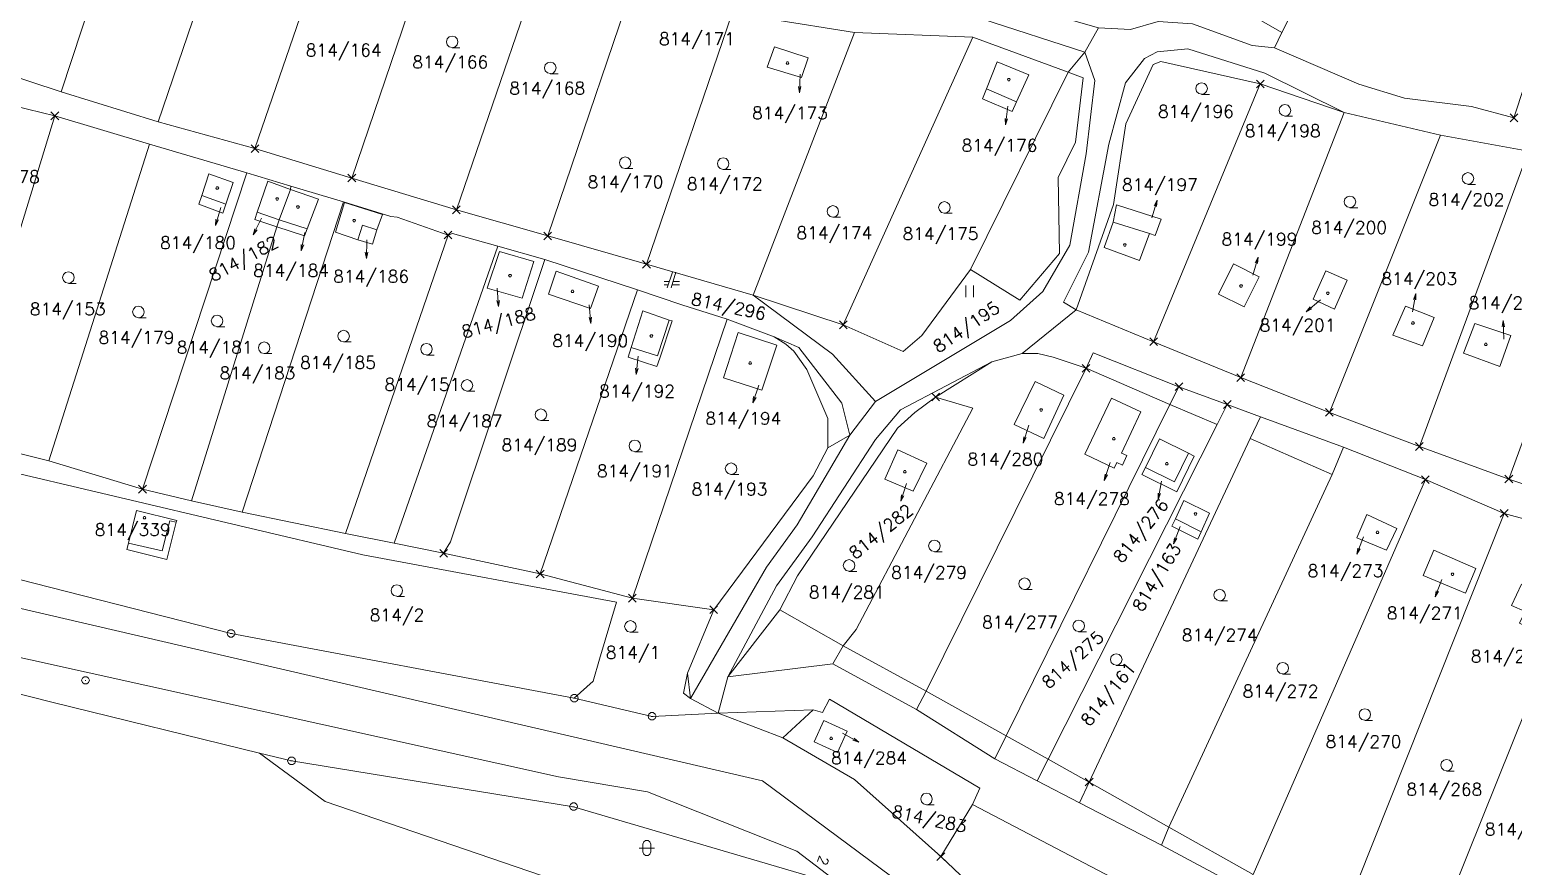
# Model space of a CAD drawing. Extents: x -443817 to 3, y -1171930 to -442383.
# Drawn here: x -441660.9 to -441470.4, y -1171813.1 to -1171705.7 of the extents above; entities that cross this region are included whole.
import ezdxf
from ezdxf.enums import TextEntityAlignment as Align

# ---------------------------------------------------------------- set-up
doc = ezdxf.new("R2010")
doc.units = 0
doc.header["$LTSCALE"] = 0.5
doc.header["$PDMODE"] = 3
doc.header["$PDSIZE"] = 0.5
for name, color, linetype, lineweight in [('KLADPAR', 7, 'Continuous', 0), ('ZAPPAR', 7, 'Continuous', 0), ('ZNACKY', 7, 'Continuous', 0)]:
    doc.layers.add(name, color=color, linetype=linetype, lineweight=lineweight)
doc.styles.add('ROMANS', font='romans.shx', dxfattribs={"height": 0.2})

# ---------------------------------------------------------------- blocks, each defined once
blk = doc.blocks.new('$5')
at = {"color": 0}
blk.add_line((-0.12, 0), (0.12, 0), dxfattribs=at)
at = {"color": 0, "flags": 128}
blk.add_lwpolyline([(0.15, 0.48), (0.4, 0.3), (0.5, 0.01), (0.4, -0.28), (0.15, -0.46), (-0.16, -0.46), (-0.41, -0.28), (-0.51, 0.01), (-0.41, 0.3), (-0.16, 0.48), (0.15, 0.48)], dxfattribs=at)
blk = doc.blocks.new('$30')
at = {"color": 0, "flags": 128}
blk.add_lwpolyline([(0, 0), (-0.38, 0.1), (-0.65, 0.37), (-0.75, 0.74), (-0.65, 1.11), (-0.38, 1.38), (-0.01, 1.48), (0.36, 1.38), (0.63, 1.11), (0.73, 0.73), (0.63, 0.35), (0.36, 0.08), (-0.02, -0.02), (0.98, -0.02)], dxfattribs=at)
blk = doc.blocks.new('$489')
at = {"color": 0}
blk.add_line((-0.2, 2), (0, 3), dxfattribs=at)
at = {"color": 0, "flags": 128}
blk.add_lwpolyline([(0, 0), (0, 3), (0.2, 2)], dxfattribs=at)
blk = doc.blocks.new('$45')
at = {"color": 0, "flags": 128}
blk.add_lwpolyline([(0.09, 0.15), (0.18, 0), (0.09, -0.15), (-0.09, -0.15), (-0.18, 0), (-0.09, 0.15), (0.09, 0.15)], dxfattribs=at)
blk = doc.blocks.new('$32')
at = {"color": 0}
for p, q in [((-0.5, 1.5), (-0.5, 0)), ((0.5, 0), (0.5, 1.5))]:
    blk.add_line(p, q, dxfattribs=at)
blk = doc.blocks.new('$432')
at = {"color": 0}
for p, q in [((0.1, 2), (-0.6, 0)), ((-0.1, 0), (0.5, 2)), ((-0.32, 0.8), (-1, 0.8)), ((-1, 0.4), (-0.46, 0.4)), ((0.02, 0.4), (1, 0.4)), ((1, 0.8), (0.14, 0.8))]:
    blk.add_line(p, q, dxfattribs=at)
blk = doc.blocks.new('$42')
at = {"color": 0, "flags": 128}
for points in [[(-0.5, 1.5), (-0.4, 1.79), (-0.15, 1.97), (0.16, 1.97), (0.41, 1.79), (0.51, 1.5), (0.51, 0.5), (0.41, 0.21), (0.16, 0.03), (-0.15, 0.03), (-0.4, 0.21), (-0.5, 0.5), (-0.5, 1.5)], [(-1, 1), (0.27, 1), (1, 1)]]:
    blk.add_lwpolyline(points, dxfattribs=at)
blk = doc.blocks.new('$93')
at = {"color": 0}
blk.add_line((-0.05, 0), (0.05, 0), dxfattribs=at)
at = {"color": 0, "flags": 128}
blk.add_lwpolyline([(0.15, 0.48), (0.4, 0.3), (0.5, 0.01), (0.4, -0.28), (0.15, -0.46), (-0.16, -0.46), (-0.41, -0.28), (-0.51, 0.01), (-0.41, 0.3), (-0.16, 0.48), (0.15, 0.48)], dxfattribs=at)

msp = doc.modelspace()

# ---------------------------------------------------------------- linework, layer by layer
at = {"layer": 'KLADPAR', "color": 7, "linetype": 'Continuous', "flags": 128}
for points in [[(-441468.28, -1171872.9), (-441495.58, -1171862.69), (-441530.71, -1171840.06), (-441536.4, -1171835.19), (-441560.65, -1171814.44), (-441591.09, -1171805.48), (-441627.31, -1171799.61), (-441631.44, -1171798.6), (-441657.95, -1171792.09), (-441707.19, -1171779.61), (-441731.94, -1171774.67), (-441769.82, -1171767.11), (-441797.82, -1171756.9), (-441862.31, -1171737.6), (-441936.68, -1171711.78), (-441953.18, -1171698.93), (-441992.05, -1171680.94), (-442042.77, -1171656.03), (-442067.4, -1171644.19), (-442104.54, -1171626.32), (-442132.37, -1171613.52), (-442138.26, -1171610.29), (-442142.88, -1171613), (-442158.04, -1171605.03)], [(-441468.47, -1171721.27), (-441479.74, -1171719.21), (-441492.13, -1171716.33), (-441502.9, -1171712.64), (-441515.68, -1171709.75), (-441516.65, -1171710.13), (-441520.16, -1171717.77), (-441521.73, -1171728.11), (-441526.53, -1171741.67), (-441533.47, -1171747.28), (-441537.36, -1171748.32), (-441544.59, -1171752.86), (-441547.27, -1171754.83), (-441549.5, -1171756.84), (-441562.34, -1171775.84), (-441564.62, -1171780.18), (-441571.29, -1171788.82), (-441572.53, -1171793.45), (-441576.07, -1171791.57), (-441576.99, -1171790.91), (-441576.44, -1171788.32), (-441573.1, -1171780.18), (-441560.32, -1171762.98), (-441558.45, -1171759.4), (-441555.6, -1171757.78), (-441552.3, -1171753.42), (-441534.99, -1171743.04), (-441530.82, -1171739.32), (-441527.35, -1171733.34), (-441525.26, -1171721.62), (-441524.15, -1171712.22), (-441525.44, -1171708.56), (-441523.68, -1171705.44)], [(-441523.68, -1171705.44), (-441525.44, -1171708.56), (-441525.44, -1171708.56), (-441527.56, -1171711.12), (-441539.81, -1171706.63), (-441555.01, -1171706.03), (-441565.74, -1171704.34)], [(-441511.6, -1171704.91), (-441503.93, -1171707.69), (-441501.06, -1171708), (-441490.23, -1171712.69), (-441484.36, -1171714.47), (-441475.79, -1171715.55), (-441470.32, -1171716.99)], [(-441669.03, -1171709.66), (-441656.9, -1171713.64), (-441644.44, -1171717.53), (-441632.01, -1171720.95), (-441619.57, -1171724.73), (-441606.14, -1171728.82), (-441594.42, -1171732.17), (-441581.72, -1171735.81), (-441568.01, -1171739.78), (-441568.01, -1171739.78), (-441557.85, -1171747.34), (-441552.3, -1171753.42), (-441555.6, -1171757.78), (-441558.45, -1171759.4), (-441558.45, -1171755.62), (-441561.14, -1171749.33), (-441562.8, -1171746.97), (-441563.82, -1171746.07), (-441565.31, -1171745.14), (-441571.37, -1171742.85), (-441577.18, -1171741.02), (-441582.87, -1171739.09), (-441594.79, -1171735.18), (-441600.82, -1171733.5), (-441606.66, -1171731.87), (-441607.21, -1171732.05), (-441613.75, -1171729.74), (-441614.58, -1171729.67), (-441620.63, -1171727.77), (-441627.39, -1171725.77), (-441633.05, -1171724.08), (-441645.54, -1171720.36), (-441657.72, -1171716.74), (-441670.03, -1171713.74)], [(-441936.68, -1171711.78), (-441862.31, -1171737.6), (-441797.82, -1171756.9), (-441769.82, -1171767.11), (-441731.94, -1171774.67), (-441707.19, -1171779.61), (-441657.95, -1171792.09), (-441631.44, -1171798.6), (-441623, -1171804.83), (-441567.43, -1171823.83), (-441536.4, -1171835.19), (-441536.4, -1171835.19), (-441530.71, -1171840.06), (-441495.58, -1171862.69), (-441468.28, -1171872.9)], [(-441459.6, -1171771.09), (-441471.58, -1171767.81), (-441481.69, -1171763.47), (-441492.21, -1171759.3), (-441502.87, -1171755.39), (-441507.14, -1171753.82), (-441513.34, -1171751.54), (-441524.34, -1171747.2), (-441525.28, -1171749.17), (-441529.49, -1171747.76), (-441531.47, -1171747.27), (-441533.47, -1171747.28), (-441526.53, -1171741.67), (-441516.6, -1171745.76), (-441505.41, -1171750.36), (-441494.03, -1171754.83), (-441482.47, -1171759.22), (-441470.98, -1171763.4), (-441459.98, -1171767.05)], [(-441683.03, -1171757.8), (-441666.11, -1171761.81), (-441618.16, -1171773.15), (-441585.57, -1171779.21), (-441587.75, -1171786.53), (-441588.57, -1171789.37), (-441591, -1171791.54), (-441635.07, -1171783.23), (-441666.68, -1171775.2)], [(-441670.39, -1171758.12), (-441658.47, -1171761.04), (-441646.45, -1171764.7), (-441640.15, -1171766.18), (-441633.65, -1171767.65), (-441620.38, -1171770.38), (-441614.12, -1171771.65), (-441607.79, -1171772.93), (-441595.39, -1171775.59), (-441583.54, -1171778.7), (-441573.1, -1171780.18), (-441576.44, -1171788.32), (-441576.99, -1171790.91), (-441576.07, -1171791.57), (-441572.53, -1171793.45), (-441572.53, -1171793.45), (-441581, -1171793.88), (-441591, -1171791.54), (-441588.57, -1171789.37), (-441587.75, -1171786.53), (-441585.57, -1171779.21), (-441618.16, -1171773.15), (-441666.11, -1171761.81)], [(-441666.68, -1171775.2), (-441635.07, -1171783.23), (-441591, -1171791.54), (-441581, -1171793.88), (-441572.53, -1171793.45), (-441567.33, -1171795.45), (-441564.21, -1171796.65), (-441555.03, -1171802.01), (-441543.93, -1171811.89), (-441528, -1171827), (-441515.67, -1171834.82), (-441501.53, -1171843.93), (-441484.22, -1171855.23), (-441457.91, -1171864.67)], [(-441507.65, -1171822.05), (-441539.88, -1171805.18), (-441538.91, -1171803.11), (-441558.24, -1171791.69), (-441559.14, -1171793.4), (-441560.34, -1171793.05), (-441564.21, -1171796.65), (-441567.33, -1171795.45), (-441572.53, -1171793.45), (-441571.29, -1171788.82), (-441564.62, -1171780.18), (-441556.49, -1171784.84), (-441557.78, -1171787.13), (-441547.04, -1171793.01), (-441537.01, -1171799.35), (-441531.55, -1171802.18), (-441526.13, -1171804.98), (-441515.58, -1171810.43), (-441504.87, -1171816.18)]]:
    msp.add_lwpolyline(points, dxfattribs=at)
for points in [[(-441640.78, -1171664.67), (-441656.9, -1171713.64), (-441669.03, -1171709.66), (-441654.76, -1171662.06), (-441653.74, -1171658.67), (-441640.78, -1171664.67)], [(-441512.74, -1171675.95), (-441507.38, -1171682.19), (-441492.44, -1171692.16), (-441482.71, -1171692.63), (-441485.12, -1171697.58), (-441495.45, -1171702.61), (-441498.58, -1171702.98), (-441500.13, -1171706.05), (-441507.68, -1171701.67), (-441513.49, -1171698.46), (-441519.61, -1171697.37), (-441518.25, -1171687.55), (-441512.74, -1171675.95)], [(-441482.31, -1171681.5), (-441471.29, -1171684.58), (-441461.12, -1171687.32), (-441460.74, -1171687.87), (-441470.32, -1171716.99), (-441475.79, -1171715.55), (-441484.36, -1171714.47), (-441490.23, -1171712.69), (-441501.06, -1171708), (-441500.13, -1171706.05), (-441498.58, -1171702.98), (-441495.45, -1171702.61), (-441485.12, -1171697.58), (-441482.71, -1171692.63), (-441483.5, -1171685.11), (-441482.31, -1171681.5)], [(-441507.68, -1171701.67), (-441500.13, -1171706.05), (-441501.06, -1171708), (-441503.93, -1171707.69), (-441511.6, -1171704.91), (-441516.02, -1171704.64), (-441519.57, -1171705.64), (-441523.68, -1171705.44), (-441537.65, -1171701.4), (-441546.39, -1171699.66), (-441535.53, -1171699.97), (-441522.44, -1171700.75), (-441519.61, -1171697.37), (-441513.49, -1171698.46), (-441507.68, -1171701.67)], [(-441581.72, -1171735.81), (-441570.11, -1171701.76), (-441565.74, -1171704.34), (-441555.01, -1171706.03), (-441568.01, -1171739.78), (-441581.72, -1171735.81)], [(-441556.45, -1171743.58), (-441539.81, -1171706.63), (-441527.56, -1171711.12), (-441525.64, -1171711.87), (-441526.63, -1171720.13), (-441528.86, -1171724.65), (-441528.7, -1171734.42), (-441533.76, -1171740.41), (-441540.1, -1171736.5), (-441546.38, -1171744.97), (-441548.75, -1171747.03), (-441556.45, -1171743.58)], [(-441540.1, -1171736.5), (-441533.76, -1171740.41), (-441528.7, -1171734.42), (-441528.86, -1171724.65), (-441526.63, -1171720.13), (-441525.64, -1171711.87), (-441527.56, -1171711.12), (-441525.44, -1171708.56), (-441524.15, -1171712.22), (-441525.26, -1171721.62), (-441527.35, -1171733.34), (-441530.82, -1171739.32), (-441534.99, -1171743.04), (-441552.3, -1171753.42), (-441557.85, -1171747.34), (-441568.01, -1171739.78), (-441556.45, -1171743.58), (-441548.75, -1171747.03), (-441546.38, -1171744.97), (-441540.1, -1171736.5)], [(-441534.19, -1171714.93), (-441532.63, -1171711.48), (-441536.67, -1171709.79), (-441538.07, -1171713.29), (-441538.58, -1171714.55), (-441534.76, -1171716.2), (-441534.19, -1171714.93)], [(-441532.63, -1171711.48), (-441534.19, -1171714.93), (-441534.76, -1171716.2), (-441538.58, -1171714.55), (-441538.07, -1171713.29), (-441536.67, -1171709.79), (-441532.63, -1171711.48)], [(-441502.9, -1171712.64), (-441516.6, -1171745.76), (-441526.53, -1171741.67), (-441521.73, -1171728.11), (-441520.16, -1171717.77), (-441516.65, -1171710.13), (-441515.68, -1171709.75), (-441502.9, -1171712.64)], [(-441657.72, -1171716.74), (-441670.39, -1171758.12), (-441682.3, -1171755.2), (-441677.16, -1171736.91), (-441670.03, -1171713.74), (-441657.72, -1171716.74)], [(-441470.98, -1171763.4), (-441455.55, -1171721.41), (-441446.97, -1171720.75), (-441442.5, -1171722.09), (-441459.98, -1171767.05), (-441470.98, -1171763.4)], [(-441640.15, -1171766.18), (-441646.45, -1171764.7), (-441633.05, -1171724.08), (-441627.39, -1171725.77), (-441627.43, -1171726.19), (-441630.36, -1171725.15), (-441631.72, -1171729.13), (-441632.04, -1171730.05), (-441629.21, -1171730.98), (-441640.15, -1171766.18)], [(-441636.13, -1171729.24), (-441635.74, -1171728.08), (-441634.8, -1171725.29), (-441637.93, -1171724.2), (-441638.83, -1171726.96), (-441639.2, -1171728.1), (-441636.13, -1171729.24)], [(-441635.74, -1171728.08), (-441636.13, -1171729.24), (-441639.2, -1171728.1), (-441638.83, -1171726.96), (-441637.93, -1171724.2), (-441634.8, -1171725.29), (-441635.74, -1171728.08)], [(-441629.21, -1171730.98), (-441632.04, -1171730.05), (-441631.72, -1171729.13), (-441630.36, -1171725.15), (-441627.43, -1171726.19), (-441628.91, -1171730.08), (-441629.21, -1171730.98)], [(-441627.43, -1171726.19), (-441627.39, -1171725.77), (-441620.63, -1171727.77), (-441633.65, -1171767.65), (-441640.15, -1171766.18), (-441629.21, -1171730.98), (-441625.66, -1171732.15), (-441625.31, -1171731.26), (-441623.84, -1171727.46), (-441627.43, -1171726.19)], [(-441625.31, -1171731.26), (-441625.66, -1171732.15), (-441629.21, -1171730.98), (-441628.91, -1171730.08), (-441627.43, -1171726.19), (-441623.84, -1171727.46), (-441625.31, -1171731.26)], [(-441607.21, -1171732.05), (-441620.38, -1171770.38), (-441633.65, -1171767.65), (-441620.63, -1171727.77), (-441614.58, -1171729.67), (-441613.75, -1171729.74), (-441607.21, -1171732.05)], [(-441616.92, -1171733.23), (-441616.34, -1171731.37), (-441615.65, -1171729.4), (-441620.52, -1171727.86), (-441621.69, -1171731.69), (-441618.79, -1171732.68), (-441616.92, -1171733.23)], [(-441616.34, -1171731.37), (-441616.92, -1171733.23), (-441618.79, -1171732.68), (-441621.69, -1171731.69), (-441620.52, -1171727.86), (-441615.65, -1171729.4), (-441616.34, -1171731.37)], [(-441516.4, -1171732.13), (-441517.11, -1171731.86), (-441518.41, -1171735.34), (-441522.97, -1171733.64), (-441521.8, -1171730.38), (-441521.36, -1171728.18), (-441515.61, -1171730.01), (-441516.4, -1171732.13)], [(-441517.11, -1171731.86), (-441516.4, -1171732.13), (-441515.61, -1171730.01), (-441521.36, -1171728.18), (-441521.8, -1171730.38), (-441522.97, -1171733.64), (-441518.41, -1171735.34), (-441517.11, -1171731.86)], [(-441614.12, -1171771.65), (-441620.38, -1171770.38), (-441607.21, -1171732.05), (-441606.66, -1171731.87), (-441600.82, -1171733.5), (-441614.12, -1171771.65)], [(-441607.79, -1171772.93), (-441614.12, -1171771.65), (-441600.82, -1171733.5), (-441594.79, -1171735.18), (-441606.91, -1171771.44), (-441607.79, -1171772.93)], [(-441595.39, -1171775.59), (-441607.79, -1171772.93), (-441606.91, -1171771.44), (-441594.79, -1171735.18), (-441582.87, -1171739.09), (-441595.39, -1171775.59)], [(-441583.54, -1171778.7), (-441595.39, -1171775.59), (-441582.87, -1171739.09), (-441577.18, -1171741.02), (-441571.37, -1171742.85), (-441583.54, -1171778.7)], [(-441580.38, -1171748.94), (-441580.03, -1171747.87), (-441578.45, -1171743.09), (-441578.8, -1171742.97), (-441582.18, -1171741.78), (-441583.69, -1171746.48), (-441584.1, -1171747.72), (-441580.38, -1171748.94)], [(-441580.03, -1171747.87), (-441580.38, -1171748.94), (-441584.1, -1171747.72), (-441583.69, -1171746.48), (-441582.18, -1171741.78), (-441578.8, -1171742.97), (-441578.45, -1171743.09), (-441580.03, -1171747.87)], [(-441573.1, -1171780.18), (-441583.54, -1171778.7), (-441571.37, -1171742.85), (-441565.31, -1171745.14), (-441563.82, -1171746.07), (-441562.8, -1171746.97), (-441561.14, -1171749.33), (-441558.45, -1171755.62), (-441558.45, -1171759.4), (-441560.32, -1171762.98), (-441573.1, -1171780.18)], [(-441525.28, -1171749.17), (-441545.79, -1171790.64), (-441547.04, -1171793.01), (-441557.78, -1171787.13), (-441556.49, -1171784.84), (-441554.8, -1171782.7), (-441539.8, -1171754.3), (-441544.59, -1171752.86), (-441537.36, -1171748.32), (-441533.47, -1171747.28), (-441531.47, -1171747.27), (-441529.49, -1171747.76), (-441525.28, -1171749.17)], [(-441513.34, -1171751.54), (-441514.52, -1171753.82), (-441535.54, -1171796.36), (-441537.01, -1171799.35), (-441547.04, -1171793.01), (-441545.79, -1171790.64), (-441525.28, -1171749.17), (-441524.34, -1171747.2), (-441513.34, -1171751.54)], [(-441507.14, -1171753.82), (-441508.44, -1171756.39), (-441530.14, -1171799.38), (-441531.55, -1171802.18), (-441537.01, -1171799.35), (-441535.54, -1171796.36), (-441514.52, -1171753.82), (-441513.34, -1171751.54), (-441507.14, -1171753.82)], [(-441544.59, -1171752.86), (-441539.8, -1171754.3), (-441554.8, -1171782.7), (-441556.49, -1171784.84), (-441564.62, -1171780.18), (-441562.34, -1171775.84), (-441549.5, -1171756.84), (-441547.27, -1171754.83), (-441544.59, -1171752.86)], [(-441524.88, -1171802.31), (-441526.13, -1171804.98), (-441531.55, -1171802.18), (-441530.14, -1171799.38), (-441508.44, -1171756.39), (-441507.14, -1171753.82), (-441502.87, -1171755.39), (-441504.19, -1171758.19), (-441524.88, -1171802.31)], [(-441520.74, -1171760.06), (-441518.24, -1171754.76), (-441522.01, -1171753), (-441525.43, -1171760.19), (-441521.66, -1171761.99), (-441521.32, -1171761.28), (-441520.61, -1171761.62), (-441520.03, -1171760.39), (-441520.74, -1171760.06)], [(-441518.24, -1171754.76), (-441520.74, -1171760.06), (-441520.03, -1171760.39), (-441520.61, -1171761.62), (-441521.32, -1171761.28), (-441521.66, -1171761.99), (-441525.43, -1171760.19), (-441522.01, -1171753), (-441518.24, -1171754.76)], [(-441492.21, -1171759.3), (-441493.66, -1171762.81), (-441514.63, -1171808.11), (-441515.58, -1171810.43), (-441526.13, -1171804.98), (-441524.88, -1171802.31), (-441504.19, -1171758.19), (-441502.87, -1171755.39), (-441492.21, -1171759.3)], [(-441513.63, -1171765.03), (-441511.37, -1171760.45), (-441512.11, -1171760.08), (-441515.83, -1171758.25), (-441517.64, -1171761.9), (-441518.09, -1171762.82), (-441513.63, -1171765.03)], [(-441511.37, -1171760.45), (-441513.63, -1171765.03), (-441518.09, -1171762.82), (-441517.64, -1171761.9), (-441515.83, -1171758.25), (-441512.11, -1171760.08), (-441511.37, -1171760.45)], [(-441481.69, -1171763.47), (-441503.82, -1171814.2), (-441504.87, -1171816.18), (-441515.58, -1171810.43), (-441514.63, -1171808.11), (-441493.66, -1171762.81), (-441492.21, -1171759.3), (-441481.69, -1171763.47)], [(-441471.58, -1171767.81), (-441492.55, -1171820.47), (-441493.39, -1171822.56), (-441504.87, -1171816.18), (-441503.82, -1171814.2), (-441481.69, -1171763.47), (-441471.58, -1171767.81)], [(-441509.41, -1171767.78), (-441510.48, -1171770.16), (-441510.94, -1171771.1), (-441514.26, -1171769.46), (-441513.79, -1171768.52), (-441512.73, -1171766.15), (-441509.41, -1171767.78)], [(-441510.48, -1171770.16), (-441509.41, -1171767.78), (-441512.73, -1171766.15), (-441513.79, -1171768.52), (-441514.26, -1171769.46), (-441510.94, -1171771.1), (-441510.48, -1171770.16)], [(-441648.48, -1171772.44), (-441643.35, -1171773.72), (-441642.12, -1171768.95), (-441642.06, -1171768.72), (-441647.23, -1171767.43), (-441648.27, -1171771.62), (-441648.48, -1171772.44)], [(-441643.35, -1171773.72), (-441648.48, -1171772.44), (-441648.27, -1171771.62), (-441647.23, -1171767.43), (-441642.06, -1171768.72), (-441642.12, -1171768.95), (-441643.35, -1171773.72)], [(-441459.6, -1171771.09), (-441462.87, -1171778.32), (-441482.08, -1171826.05), (-441483.06, -1171828.38), (-441493.39, -1171822.56), (-441492.55, -1171820.47), (-441471.58, -1171767.81), (-441459.6, -1171771.09)], [(-441452.96, -1171783.2), (-441459.96, -1171800.98), (-441472.05, -1171831.65), (-441472.85, -1171833.8), (-441483.06, -1171828.38), (-441482.08, -1171826.05), (-441462.87, -1171778.32), (-441452.96, -1171783.2)], [(-441469.61, -1171781.92), (-441466.54, -1171783.4), (-441464.41, -1171779.2), (-441469.33, -1171776.88), (-441470.62, -1171779.62), (-441468.9, -1171780.43), (-441469.61, -1171781.92)], [(-441466.54, -1171783.4), (-441469.61, -1171781.92), (-441468.9, -1171780.43), (-441470.62, -1171779.62), (-441469.33, -1171776.88), (-441464.41, -1171779.2), (-441466.54, -1171783.4)], [(-441543.93, -1171811.89), (-441555.03, -1171802.01), (-441564.21, -1171796.65), (-441560.34, -1171793.05), (-441559.14, -1171793.4), (-441558.24, -1171791.69), (-441538.91, -1171803.11), (-441539.88, -1171805.18), (-441543.93, -1171811.89)], [(-441560.65, -1171814.44), (-441536.4, -1171835.19), (-441567.43, -1171823.83), (-441623, -1171804.83), (-441631.44, -1171798.6), (-441627.31, -1171799.61), (-441591.09, -1171805.48), (-441560.65, -1171814.44)], [(-441515.67, -1171834.82), (-441528, -1171827), (-441543.93, -1171811.89), (-441539.88, -1171805.18), (-441507.65, -1171822.05), (-441515.67, -1171834.82)]]:
    msp.add_lwpolyline(points, close=True, dxfattribs=at)
at = {"layer": 'KLADPAR', "color": 7, "linetype": 'Continuous'}
for p in [(-441502.9, -1171712.64), (-441657.72, -1171716.74), (-441470.32, -1171716.99), (-441632.01, -1171720.95), (-441619.57, -1171724.73), (-441606.14, -1171728.82), (-441607.21, -1171732.05), (-441594.42, -1171732.17), (-441581.72, -1171735.81), (-441556.45, -1171743.58), (-441516.6, -1171745.76), (-441525.28, -1171749.17), (-441505.41, -1171750.36), (-441513.34, -1171751.54), (-441544.59, -1171752.86), (-441507.14, -1171753.82), (-441494.03, -1171754.83), (-441482.47, -1171759.22), (-441481.69, -1171763.47), (-441470.98, -1171763.4), (-441646.45, -1171764.7), (-441471.58, -1171767.81), (-441607.79, -1171772.93), (-441595.39, -1171775.59), (-441583.54, -1171778.7), (-441573.1, -1171780.18), (-441524.88, -1171802.31), (-441543.93, -1171811.89)]:
    msp.add_point(p, dxfattribs=at)
for points in [[(-441656.9, -1171713.64), (-441640.78, -1171664.67), (-441628.59, -1171671.02), (-441644.44, -1171717.53)], [(-441644.44, -1171717.53), (-441628.59, -1171671.02), (-441616.79, -1171676.6), (-441632.01, -1171720.95)], [(-441632.01, -1171720.95), (-441616.79, -1171676.6), (-441605.17, -1171682.41), (-441619.57, -1171724.73)], [(-441619.57, -1171724.73), (-441605.17, -1171682.41), (-441592.32, -1171688.45), (-441606.14, -1171728.82)], [(-441606.14, -1171728.82), (-441592.32, -1171688.45), (-441581.42, -1171693.92), (-441594.42, -1171732.17)], [(-441594.42, -1171732.17), (-441581.42, -1171693.92), (-441570.11, -1171701.76), (-441581.72, -1171735.81)], [(-441568.01, -1171739.78), (-441555.01, -1171706.03), (-441539.81, -1171706.63), (-441556.45, -1171743.58)], [(-441566.21, -1171710.49), (-441561.8, -1171711.83), (-441560.96, -1171709.28), (-441565.3, -1171707.88)], [(-441561.8, -1171711.83), (-441566.21, -1171710.49), (-441565.3, -1171707.88), (-441560.96, -1171709.28)], [(-441516.6, -1171745.76), (-441502.9, -1171712.64), (-441492.13, -1171716.33), (-441505.41, -1171750.36)], [(-441658.47, -1171761.04), (-441670.39, -1171758.12), (-441657.72, -1171716.74), (-441645.54, -1171720.36)], [(-441505.41, -1171750.36), (-441492.13, -1171716.33), (-441479.74, -1171719.21), (-441494.03, -1171754.83)], [(-441494.03, -1171754.83), (-441479.74, -1171719.21), (-441468.47, -1171721.27), (-441482.47, -1171759.22)], [(-441646.45, -1171764.7), (-441658.47, -1171761.04), (-441645.54, -1171720.36), (-441633.05, -1171724.08)], [(-441482.47, -1171759.22), (-441468.47, -1171721.27), (-441455.55, -1171721.41), (-441470.98, -1171763.4)], [(-441597.7, -1171740.18), (-441596.18, -1171735.45), (-441600.62, -1171734.17), (-441602.18, -1171738.87)], [(-441596.18, -1171735.45), (-441597.7, -1171740.18), (-441602.18, -1171738.87), (-441600.62, -1171734.17)], [(-441508.27, -1171739.66), (-441504.97, -1171741.29), (-441503.04, -1171737.4), (-441506.34, -1171735.77)], [(-441504.97, -1171741.29), (-441508.27, -1171739.66), (-441506.34, -1171735.77), (-441503.04, -1171737.4)], [(-441496.1, -1171740.3), (-441493.36, -1171741.58), (-441491.73, -1171737.83), (-441494.47, -1171736.65)], [(-441493.36, -1171741.58), (-441496.1, -1171740.3), (-441494.47, -1171736.65), (-441491.73, -1171737.83)], [(-441594.33, -1171739.63), (-441588.92, -1171741.47), (-441587.88, -1171738.62), (-441593.31, -1171736.7)], [(-441588.92, -1171741.47), (-441594.33, -1171739.63), (-441593.31, -1171736.7), (-441587.88, -1171738.62)], [(-441485.88, -1171744.9), (-441482.08, -1171746.3), (-441480.56, -1171742.64), (-441484.26, -1171741.18)], [(-441482.08, -1171746.3), (-441485.88, -1171744.9), (-441484.26, -1171741.18), (-441480.56, -1171742.64)], [(-441476.81, -1171747.24), (-441472.15, -1171748.92), (-441470.72, -1171744.97), (-441475.36, -1171743.4)], [(-441472.15, -1171748.92), (-441476.81, -1171747.24), (-441475.36, -1171743.4), (-441470.72, -1171744.97)], [(-441571.82, -1171750.39), (-441566.9, -1171751.96), (-441564.99, -1171746.21), (-441569.96, -1171744.59)], [(-441566.9, -1171751.96), (-441571.82, -1171750.39), (-441569.96, -1171744.59), (-441564.99, -1171746.21)], [(-441530.68, -1171758.17), (-441528.11, -1171752.6), (-441531.83, -1171750.88), (-441534.51, -1171756.39)], [(-441528.11, -1171752.6), (-441530.68, -1171758.17), (-441534.51, -1171756.39), (-441531.83, -1171750.88)], [(-441551.12, -1171763.39), (-441547.46, -1171764.94), (-441545.74, -1171761.36), (-441549.45, -1171759.65)], [(-441547.46, -1171764.94), (-441551.12, -1171763.39), (-441549.45, -1171759.65), (-441545.74, -1171761.36)], [(-441490.49, -1171770.93), (-441486.7, -1171772.55), (-441485.35, -1171769.73), (-441489.22, -1171767.93)], [(-441486.7, -1171772.55), (-441490.49, -1171770.93), (-441489.22, -1171767.93), (-441485.35, -1171769.73)], [(-441481.96, -1171775.78), (-441476.53, -1171778.07), (-441475.22, -1171774.87), (-441480.63, -1171772.52)], [(-441476.53, -1171778.07), (-441481.96, -1171775.78), (-441480.63, -1171772.52), (-441475.22, -1171774.87)], [(-441560.2, -1171797.17), (-441557.21, -1171798.53), (-441555.96, -1171795.77), (-441558.96, -1171794.4)], [(-441557.21, -1171798.53), (-441560.2, -1171797.17), (-441558.96, -1171794.4), (-441555.96, -1171795.77)]]:
    msp.add_3dface(points, dxfattribs=at)
at = {"layer": 'ZAPPAR', "color": 7, "linetype": 'Continuous'}
for p, q in [((-441527.56, -1171711.12), (-441540.1, -1171736.5)), ((-441538.07, -1171713.29), (-441534.19, -1171714.93)), ((-441638.83, -1171726.96), (-441635.74, -1171728.08)), ((-441628.91, -1171730.08), (-441631.72, -1171729.13)), ((-441625.31, -1171731.26), (-441628.91, -1171730.08)), ((-441521.8, -1171730.38), (-441517.11, -1171731.86)), ((-441525.28, -1171749.17), (-441514.52, -1171753.82)), ((-441514.52, -1171753.82), (-441508.44, -1171756.39)), ((-441504.19, -1171758.19), (-441493.66, -1171762.81)), ((-441513.79, -1171768.52), (-441510.48, -1171770.16)), ((-441545.79, -1171790.64), (-441556.49, -1171784.84)), ((-441557.78, -1171787.13), (-441571.29, -1171788.82)), ((-441535.54, -1171796.36), (-441545.79, -1171790.64)), ((-441560.34, -1171793.05), (-441572.53, -1171793.45)), ((-441530.14, -1171799.38), (-441535.54, -1171796.36)), ((-441524.88, -1171802.31), (-441530.14, -1171799.38)), ((-441514.63, -1171808.11), (-441524.88, -1171802.31)), ((-441503.82, -1171814.2), (-441514.63, -1171808.11))]:
    msp.add_line(p, q, dxfattribs=at)
at = {"layer": 'ZAPPAR', "color": 7, "linetype": 'Continuous', "flags": 128}
for points in [[(-442211.37, -1171574.45), (-442120.64, -1171615.96), (-442030.4, -1171659.24), (-441933.05, -1171705.96), (-441887.38, -1171725.05), (-441846.45, -1171737.34), (-441769.38, -1171760.48), (-441750.9, -1171766.65), (-441593.03, -1171801.64), (-441581.59, -1171803.58), (-441562.41, -1171811.2), (-441528.02, -1171837.5), (-441509.81, -1171850.25), (-441494.58, -1171860.52), (-441471.87, -1171870.33), (-441405.73, -1171889.9), (-441391.62, -1171891.92), (-441372.74, -1171891.25), (-441360.33, -1171887.5), (-441346.04, -1171881.11), (-441309.23, -1171861.93), (-441297.32, -1171854.86)], [(-442175.21, -1171584.78), (-441979.24, -1171678.4), (-441931.3, -1171701.52), (-441885.82, -1171720.05), (-441794.68, -1171746.1), (-441766.41, -1171755.77), (-441566.85, -1171802.15), (-441525.63, -1171832.72), (-441492.3, -1171854.65), (-441461.05, -1171868.23), (-441405.12, -1171884.54), (-441390.43, -1171886.5), (-441375.04, -1171884.85), (-441362.59, -1171882.24), (-441350.78, -1171877.34), (-441312.74, -1171856.22), (-441294.12, -1171847.63)], [(-441525.44, -1171708.56), (-441538.66, -1171704.27), (-441569.76, -1171700.66), (-441581.42, -1171693.92)], [(-441526.53, -1171741.67), (-441528.17, -1171740.68), (-441524.94, -1171734.25), (-441522.37, -1171720.4), (-441520.22, -1171712.5), (-441517.79, -1171709.36), (-441516.16, -1171708.53), (-441512.19, -1171708.14), (-441502.32, -1171711.28), (-441492.13, -1171716.33)], [(-441616.34, -1171731.37), (-441618.22, -1171730.78), (-441618.79, -1171732.68)], [(-441583.69, -1171746.48), (-441580.31, -1171747.57), (-441578.8, -1171742.97)], [(-441565.31, -1171745.14), (-441562.16, -1171746.5), (-441556.66, -1171753.66), (-441555.6, -1171757.78)], [(-441537.36, -1171748.32), (-441549.1, -1171754.5), (-441552.32, -1171758.31), (-441560.45, -1171770.82), (-441565.02, -1171777.13), (-441571.29, -1171788.82)], [(-441555.6, -1171757.78), (-441562.39, -1171769.29), (-441566.33, -1171774.7), (-441576.07, -1171791.57), (-441576.44, -1171788.32)], [(-441517.64, -1171761.9), (-441513.92, -1171763.74), (-441512.11, -1171760.08)], [(-441648.27, -1171771.62), (-441643.91, -1171772.62), (-441642.93, -1171768.75), (-441642.12, -1171768.95)]]:
    msp.add_lwpolyline(points, dxfattribs=at)

# ---------------------------------------------------------------- block references
at = {"layer": 'KLADPAR', "color": 7, "linetype": 'Continuous'}
for name, p in [('$30', (-441606.67, -1171707.97)), ('$30', (-441594.07, -1171711.32)), ('$45', (-441563.62, -1171709.97)), ('$45', (-441535.2, -1171712.08)), ('$30', (-441510.42, -1171713.97)), ('$30', (-441499.72, -1171716.77)), ('$30', (-441584.46, -1171723.5)), ('$30', (-441571.87, -1171723.62)), ('$30', (-441476.22, -1171725.52)), ('$45', (-441636.85, -1171726.02)), ('$30', (-441491.37, -1171728.52)), ('$45', (-441629.17, -1171727.42)), ('$45', (-441626.49, -1171728.45)), ('$30', (-441557.78, -1171729.75)), ('$30', (-441543.46, -1171729.24)), ('$45', (-441619.28, -1171730.2)), ('$45', (-441520.3, -1171733.32)), ('$30', (-441655.96, -1171738.25)), ('$45', (-441599.25, -1171737.25)), ('$432', (-441578.47, -1171738.84)), ('$32', (-441540.22, -1171740.05)), ('$45', (-441505.37, -1171738.59)), ('$45', (-441591.23, -1171739.3)), ('$45', (-441494.22, -1171739.52)), ('$30', (-441646.97, -1171742.67)), ('$30', (-441636.87, -1171743.82)), ('$30', (-441620.62, -1171745.77)), ('$45', (-441483.29, -1171743.37)), ('$30', (-441630.82, -1171747.27)), ('$30', (-441609.97, -1171747.45)), ('$45', (-441581.1, -1171745.01)), ('$45', (-441473.94, -1171746.1)), ('$45', (-441568.41, -1171748.51)), ('$30', (-441604.77, -1171752.1)), ('$30', (-441595.27, -1171755.87)), ('$45', (-441531.03, -1171754.51)), ('$30', (-441583.22, -1171759.87)), ('$45', (-441521.71, -1171758.21)), ('$30', (-441570.86, -1171762.8)), ('$45', (-441514.9, -1171761.42)), ('$45', (-441548.54, -1171762.46)), ('$45', (-441646.2, -1171768.36)), ('$45', (-441511.23, -1171767.88)), ('$45', (-441487.84, -1171770.26)), ('$30', (-441544.74, -1171772.72)), ('$30', (-441555.7, -1171775.23)), ('$30', (-441533.16, -1171777.58)), ('$45', (-441478.21, -1171775.62)), ('$30', (-441613.78, -1171778.46)), ('$30', (-441508.11, -1171779.03)), ('$30', (-441583.79, -1171783.06)), ('$30', (-441526.21, -1171782.99)), ('$30', (-441521.38, -1171787.31)), ('$30', (-441500.01, -1171788.43)), ('$30', (-441489.46, -1171794.38)), ('$45', (-441558, -1171796.72)), ('$30', (-441478.96, -1171800.88)), ('$30', (-441545.76, -1171805.23)), ('$42', (-441581.69, -1171811.8))]:
    msp.add_blockref(name, p, dxfattribs=at)
for p, xscale, yscale, rotation in [((-441562.01, -1171711.38), 0.8, 0.8, 178.476354), ((-441535.31, -1171715.51), 0.8, 0.8, 172.523325), ((-441636.41, -1171728.53), 0.8, 0.8, 163.52216), ((-441516.82, -1171729.86), 0.8, 0.8, 343.5454829999999), ((-441631.19, -1171729.88), 0.8, 0.8, 154.532443), ((-441625.62, -1171731.72), 0.8, 0.8, 169.480913), ((-441617.64, -1171732.67), 0.8, 0.8, 178.476354), ((-441503.86, -1171737.21), 0.8, 0.8, 343.5454829999999), ((-441600.91, -1171738.86), 0.8, 0.8, 184.492412), ((-441495.18, -1171740.37), 0.8, 0.8, 130.519792), ((-441483.36, -1171741.92), 0.8, 0.8, 349.441221), ((-441589.07, -1171741.02), 0.8, 0.8, 184.492412), ((-441471.63, -1171745.43), 0.8, 0.8, 1.546986), ((-441582.8, -1171747.59), 0.8, 0.8, 173.949987), ((-441567.32, -1171751.34), 0.8000000000000002, 0.8000000000000002, 161.975163), ((-441532.62, -1171756.49), 0.8000000000000002, 0.8000000000000002, 161.975163), ((-441522.19, -1171761.29), 0.8000000000000002, 0.8000000000000002, 161.975163), ((-441548.33, -1171763.97), 0.8000000000000002, 0.8000000000000002, 161.975163), ((-441515.57, -1171763.65), 0.8, 0.8, 169.480913), ((-441513.2, -1171769.49), 0.8, 0.8, 159.058809), ((-441489.65, -1171770.82), 0.8, 0.8, 159.058809), ((-441479.6, -1171776.3), 0.8, 0.8, 159.058809), ((-441556.55, -1171796.05), 0.8, 0.8, 241.4444279999999)]:
    msp.add_blockref('$489', p, dxfattribs=dict(at, xscale=xscale, yscale=yscale, rotation=rotation))
at = {"layer": 'ZNACKY', "color": 7, "linetype": 'Continuous'}
for name, p in [('$5', (-441635.07, -1171783.23)), ('$93', (-441653.77, -1171789.26)), ('$5', (-441591, -1171791.54)), ('$5', (-441581, -1171793.88)), ('$5', (-441627.31, -1171799.61)), ('$5', (-441591.09, -1171805.48))]:
    msp.add_blockref(name, p, dxfattribs=at)

# ---------------------------------------------------------------- texts
at = {"layer": 'KLADPAR', "color": 7, "linetype": 'Continuous', "style": 'ROMANS'}
for s, p in [('814/171', (-441575.25, -1171706.05)), ('814/164', (-441620.62, -1171707.5)), ('814/166', (-441606.93, -1171709.03)), ('814/168', (-441594.47, -1171712.4)), ('814/173', (-441563.3, -1171715.57)), ('814/196', (-441511.16, -1171715.38)), ('814/198', (-441500.02, -1171717.87)), ('814/176', (-441536.39, -1171719.74)), ('814/178', (-441664.52, -1171723.78)), ('814/170', (-441584.42, -1171724.44)), ('814/172', (-441571.67, -1171724.68)), ('814/197', (-441515.79, -1171724.79)), ('814/202', (-441476.42, -1171726.7)), ('814/174', (-441557.6, -1171730.97)), ('814/175', (-441543.96, -1171731.08)), ('814/200', (-441491.49, -1171730.28)), ('814/180', (-441639.33, -1171732.24)), ('814/199', (-441503, -1171731.79)), ('814/184', (-441627.37, -1171735.81)), ('814/186', (-441617.09, -1171736.57)), ('814/203', (-441482.47, -1171736.86)), ('814/153', (-441656.06, -1171740.75)), ('814/205', (-441471.27, -1171739.96)), ('814/179', (-441647.23, -1171744.41)), ('814/201', (-441498.11, -1171742.83)), ('814/181', (-441637.19, -1171745.68)), ('814/190', (-441588.95, -1171744.83)), ('814/185', (-441621.35, -1171747.63)), ('814/183', (-441631.68, -1171748.97)), ('814/151', (-441610.51, -1171750.45)), ('814/192', (-441582.94, -1171751.31)), ('814/187', (-441605.09, -1171755.14)), ('814/194', (-441569.29, -1171754.81)), ('814/189', (-441595.47, -1171758.21)), ('814/191', (-441583.22, -1171761.57)), ('814/280', (-441535.63, -1171760.05)), ('814/193', (-441571.06, -1171763.9)), ('814/278', (-441524.53, -1171765.12)), ('814/339', (-441647.72, -1171769.1)), ('814/279', (-441545.44, -1171774.6)), ('814/273', (-441491.95, -1171774.38)), ('814/281', (-441556, -1171777.13)), ('814/2', (-441613.77, -1171780.07)), ('814/271', (-441481.78, -1171779.81)), ('814/277', (-441533.76, -1171780.98)), ('814/274', (-441508.11, -1171782.63)), ('814/1', (-441583.45, -1171784.87)), ('814/269', (-441470.99, -1171785.36)), ('814/272', (-441500.29, -1171789.85)), ('814/270', (-441489.64, -1171796.32)), ('814/284', (-441553.15, -1171798.42)), ('814/268', (-441479.26, -1171802.46)), ('814/266', (-441469.19, -1171807.58))]:
    msp.add_text(s, height=1.6, dxfattribs=at).set_placement(p, align=Align.TOP_CENTER)
for s, rotation, p in [('814/182', 28.533, (-441633.87, -1171734.37)), ('814/296', 348.015, (-441571.01, -1171740.43)), ('814/188', 15.011, (-441600.93, -1171742.53)), ('814/195', 34.492, (-441541.11, -1171743.2)), ('814/282', 38.961, (-441552.13, -1171769.51)), ('814/276', 51.051, (-441518.86, -1171769.53)), ('814/163', 58.499, (-441516.89, -1171775.6)), ('814/275', 42.055, (-441527.52, -1171786)), ('814/161', 51.051, (-441523.04, -1171790.5)), ('814/283', 348.015, (-441545.23, -1171806.27))]:
    msp.add_text(s, height=1.6, rotation=rotation, dxfattribs=at).set_placement(p, align=Align.TOP_CENTER)
at = {"layer": 'ZNACKY', "color": 7, "linetype": 'Continuous', "style": 'ROMANS'}
msp.add_text('2', height=1.3, rotation=248.148, dxfattribs=at).set_placement((-441559.43, -1171811.64))

doc.saveas('drawing.dxf')
